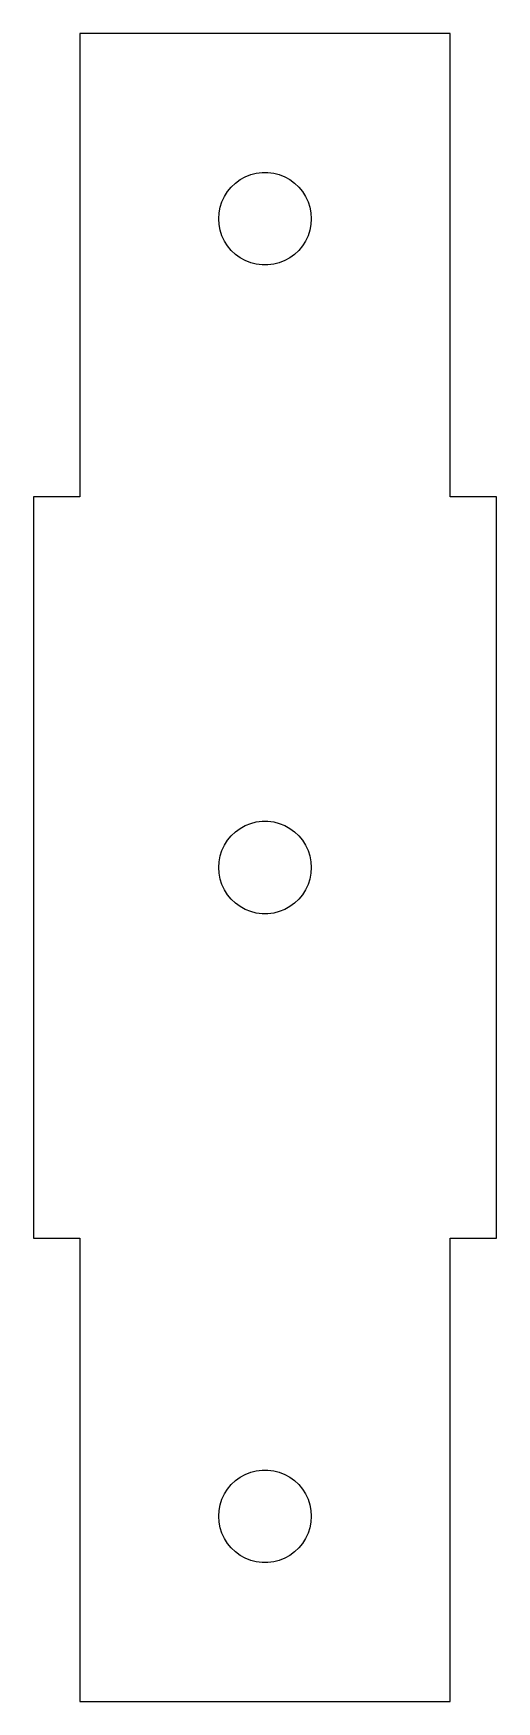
# Model space of a CAD drawing. Header units: metres. Extents: x -12.5 to 12.5, y -45 to 45.
import ezdxf

# ---------------------------------------------------------------- set-up
doc = ezdxf.new("R2010")
doc.units = ezdxf.units.M

msp = doc.modelspace()

# ---------------------------------------------------------------- linework, layer by layer
for p, q in [((10, 45), (-10, 45)), ((-10, 45), (-10, 20)), ((10, 20), (10, 45)), ((-1.82242, 36.7114), (-1.59355, 36.9263)), ((-1.59355, 36.9263), (-1.33955, 37.1108)), ((-1.33955, 37.1108), (-1.06444, 37.2621)), ((-1.06444, 37.2621), (-0.772537, 37.3776)), ((-0.772537, 37.3776), (-0.468445, 37.4557)), ((-0.468445, 37.4557), (-0.156967, 37.4951)), ((-0.156967, 37.4951), (0.156967, 37.4951)), ((0.156967, 37.4951), (0.468445, 37.4557)), ((0.468445, 37.4557), (0.772537, 37.3776)), ((0.772537, 37.3776), (1.06444, 37.2621)), ((1.06444, 37.2621), (1.33955, 37.1108)), ((1.33955, 37.1108), (1.59355, 36.9263)), ((1.59355, 36.9263), (1.82242, 36.7114)), ((-2.32443, 35.9203), (-2.19077, 36.2044)), ((-2.19077, 36.2044), (-2.02254, 36.4695)), ((-2.02254, 36.4695), (-1.82242, 36.7114)), ((1.82242, 36.7114), (2.02254, 36.4695)), ((2.02254, 36.4695), (2.19077, 36.2044)), ((2.19077, 36.2044), (2.32443, 35.9203)), ((-2.5, 35), (-2.48029, 35.3133)), ((-2.48029, 35.3133), (-2.42145, 35.6217)), ((-2.42145, 35.6217), (-2.32443, 35.9203)), ((2.32443, 35.9203), (2.42145, 35.6217)), ((2.42145, 35.6217), (2.48029, 35.3133)), ((2.48029, 35.3133), (2.5, 35)), ((-2.48029, 34.6867), (-2.5, 35)), ((-2.42145, 34.3783), (-2.48029, 34.6867)), ((-2.32443, 34.0797), (-2.42145, 34.3783)), ((2.42145, 34.3783), (2.32443, 34.0797)), ((2.48029, 34.6867), (2.42145, 34.3783)), ((2.5, 35), (2.48029, 34.6867)), ((-2.19077, 33.7956), (-2.32443, 34.0797)), ((-2.02254, 33.5305), (-2.19077, 33.7956)), ((-1.82242, 33.2886), (-2.02254, 33.5305)), ((2.02254, 33.5305), (1.82242, 33.2886)), ((2.19077, 33.7956), (2.02254, 33.5305)), ((2.32443, 34.0797), (2.19077, 33.7956)), ((-1.59355, 33.0737), (-1.82242, 33.2886)), ((-1.33955, 32.8892), (-1.59355, 33.0737)), ((-1.06444, 32.7379), (-1.33955, 32.8892)), ((-0.772537, 32.6223), (-1.06444, 32.7379)), ((-0.468445, 32.5443), (-0.772537, 32.6223)), ((-0.156967, 32.5049), (-0.468445, 32.5443)), ((0.156967, 32.5049), (-0.156967, 32.5049)), ((0.468445, 32.5443), (0.156967, 32.5049)), ((0.772537, 32.6223), (0.468445, 32.5443)), ((1.06444, 32.7379), (0.772537, 32.6223)), ((1.33955, 32.8892), (1.06444, 32.7379)), ((1.59355, 33.0737), (1.33955, 32.8892)), ((1.82242, 33.2886), (1.59355, 33.0737)), ((-10, 20), (-12.5, 20)), ((-12.5, 20), (-12.5, -20)), ((12.5, 20), (10, 20)), ((12.5, -20), (12.5, 20)), ((-1.82242, 1.71136), (-1.59355, 1.92627)), ((-1.59355, 1.92627), (-1.33955, 2.11081)), ((-1.33955, 2.11081), (-1.06444, 2.26205)), ((-1.06444, 2.26205), (-0.772537, 2.37764)), ((-0.772537, 2.37764), (-0.468445, 2.4557)), ((-0.468445, 2.4557), (-0.156967, 2.49506)), ((-0.156967, 2.49506), (0.156967, 2.49506)), ((0.156967, 2.49506), (0.468445, 2.4557)), ((0.468445, 2.4557), (0.772537, 2.37764)), ((0.772537, 2.37764), (1.06444, 2.26205)), ((1.06444, 2.26205), (1.33955, 2.11081)), ((1.33955, 2.11081), (1.59355, 1.92627)), ((1.59355, 1.92627), (1.82242, 1.71136)), ((-2.42145, 0.621719), (-2.32443, 0.920303)), ((-2.32443, 0.920303), (-2.19077, 1.20438)), ((-2.19077, 1.20438), (-2.02254, 1.46945)), ((-2.02254, 1.46945), (-1.82242, 1.71136)), ((1.82242, 1.71136), (2.02254, 1.46945)), ((2.02254, 1.46945), (2.19077, 1.20438)), ((2.19077, 1.20438), (2.32443, 0.920303)), ((2.32443, 0.920303), (2.42145, 0.621719)), ((-2.5, 0), (-2.48029, 0.313324)), ((-2.48029, -0.313324), (-2.5, 0)), ((-2.48029, 0.313324), (-2.42145, 0.621719)), ((2.42145, 0.621719), (2.48029, 0.313324)), ((2.48029, 0.313324), (2.5, 0)), ((2.5, 0), (2.48029, -0.313324)), ((-2.42145, -0.621719), (-2.48029, -0.313324)), ((-2.32443, -0.920303), (-2.42145, -0.621719)), ((2.42145, -0.621719), (2.32443, -0.920303)), ((2.48029, -0.313324), (2.42145, -0.621719)), ((-2.19077, -1.20438), (-2.32443, -0.920303)), ((-2.02254, -1.46945), (-2.19077, -1.20438)), ((-1.82242, -1.71136), (-2.02254, -1.46945)), ((-1.59355, -1.92627), (-1.82242, -1.71136)), ((1.82242, -1.71136), (1.59355, -1.92627)), ((2.02254, -1.46945), (1.82242, -1.71136)), ((2.19077, -1.20438), (2.02254, -1.46945)), ((2.32443, -0.920303), (2.19077, -1.20438)), ((-1.33955, -2.11081), (-1.59355, -1.92627)), ((-1.06444, -2.26205), (-1.33955, -2.11081)), ((-0.772537, -2.37764), (-1.06444, -2.26205)), ((-0.468445, -2.4557), (-0.772537, -2.37764)), ((-0.156967, -2.49506), (-0.468445, -2.4557)), ((0.156967, -2.49506), (-0.156967, -2.49506)), ((0.468445, -2.4557), (0.156967, -2.49506)), ((0.772537, -2.37764), (0.468445, -2.4557)), ((1.06444, -2.26205), (0.772537, -2.37764)), ((1.33955, -2.11081), (1.06444, -2.26205)), ((1.59355, -1.92627), (1.33955, -2.11081)), ((-12.5, -20), (-10, -20)), ((-10, -20), (-10, -45)), ((10, -20), (12.5, -20)), ((10, -45), (10, -20)), ((-2.02254, -33.5305), (-1.82242, -33.2886)), ((-1.82242, -33.2886), (-1.59355, -33.0737)), ((-1.59355, -33.0737), (-1.33955, -32.8892)), ((-1.33955, -32.8892), (-1.06444, -32.7379)), ((-1.06444, -32.7379), (-0.772537, -32.6223)), ((-0.772537, -32.6223), (-0.468445, -32.5443)), ((-0.468445, -32.5443), (-0.156967, -32.5049)), ((-0.156967, -32.5049), (0.156967, -32.5049)), ((0.156967, -32.5049), (0.468445, -32.5443)), ((0.468445, -32.5443), (0.772537, -32.6223)), ((0.772537, -32.6223), (1.06444, -32.7379)), ((1.06444, -32.7379), (1.33955, -32.8892)), ((1.33955, -32.8892), (1.59355, -33.0737)), ((1.59355, -33.0737), (1.82242, -33.2886)), ((1.82242, -33.2886), (2.02254, -33.5305)), ((-2.42145, -34.3783), (-2.32443, -34.0797)), ((-2.32443, -34.0797), (-2.19077, -33.7956)), ((-2.19077, -33.7956), (-2.02254, -33.5305)), ((2.02254, -33.5305), (2.19077, -33.7956)), ((2.19077, -33.7956), (2.32443, -34.0797)), ((2.32443, -34.0797), (2.42145, -34.3783)), ((-2.5, -35), (-2.48029, -34.6867)), ((-2.48029, -35.3133), (-2.5, -35)), ((-2.48029, -34.6867), (-2.42145, -34.3783)), ((2.42145, -34.3783), (2.48029, -34.6867)), ((2.48029, -34.6867), (2.5, -35)), ((2.5, -35), (2.48029, -35.3133)), ((-2.42145, -35.6217), (-2.48029, -35.3133)), ((-2.32443, -35.9203), (-2.42145, -35.6217)), ((-2.19077, -36.2044), (-2.32443, -35.9203)), ((2.32443, -35.9203), (2.19077, -36.2044)), ((2.42145, -35.6217), (2.32443, -35.9203)), ((2.48029, -35.3133), (2.42145, -35.6217)), ((-2.02254, -36.4695), (-2.19077, -36.2044)), ((-1.82242, -36.7114), (-2.02254, -36.4695)), ((-1.59355, -36.9263), (-1.82242, -36.7114)), ((1.82242, -36.7114), (1.59355, -36.9263)), ((2.02254, -36.4695), (1.82242, -36.7114)), ((2.19077, -36.2044), (2.02254, -36.4695)), ((-1.33955, -37.1108), (-1.59355, -36.9263)), ((-1.06444, -37.2621), (-1.33955, -37.1108)), ((-0.772537, -37.3776), (-1.06444, -37.2621)), ((-0.468445, -37.4557), (-0.772537, -37.3776)), ((-0.156967, -37.4951), (-0.468445, -37.4557)), ((0.156967, -37.4951), (-0.156967, -37.4951)), ((0.468445, -37.4557), (0.156967, -37.4951)), ((0.772537, -37.3776), (0.468445, -37.4557)), ((1.06444, -37.2621), (0.772537, -37.3776)), ((1.33955, -37.1108), (1.06444, -37.2621)), ((1.59355, -36.9263), (1.33955, -37.1108)), ((-10, -45), (10, -45))]:
    msp.add_line(p, q)

doc.saveas('drawing.dxf')
